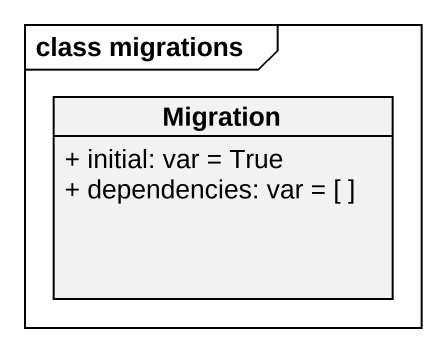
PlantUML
@startuml
mainframe class migrations
hide circle
hide empty members
skinparam classAttributeIconSize 0
class Migration {
  + initial: var = True
  + dependencies: var = [ ]
}
@enduml
